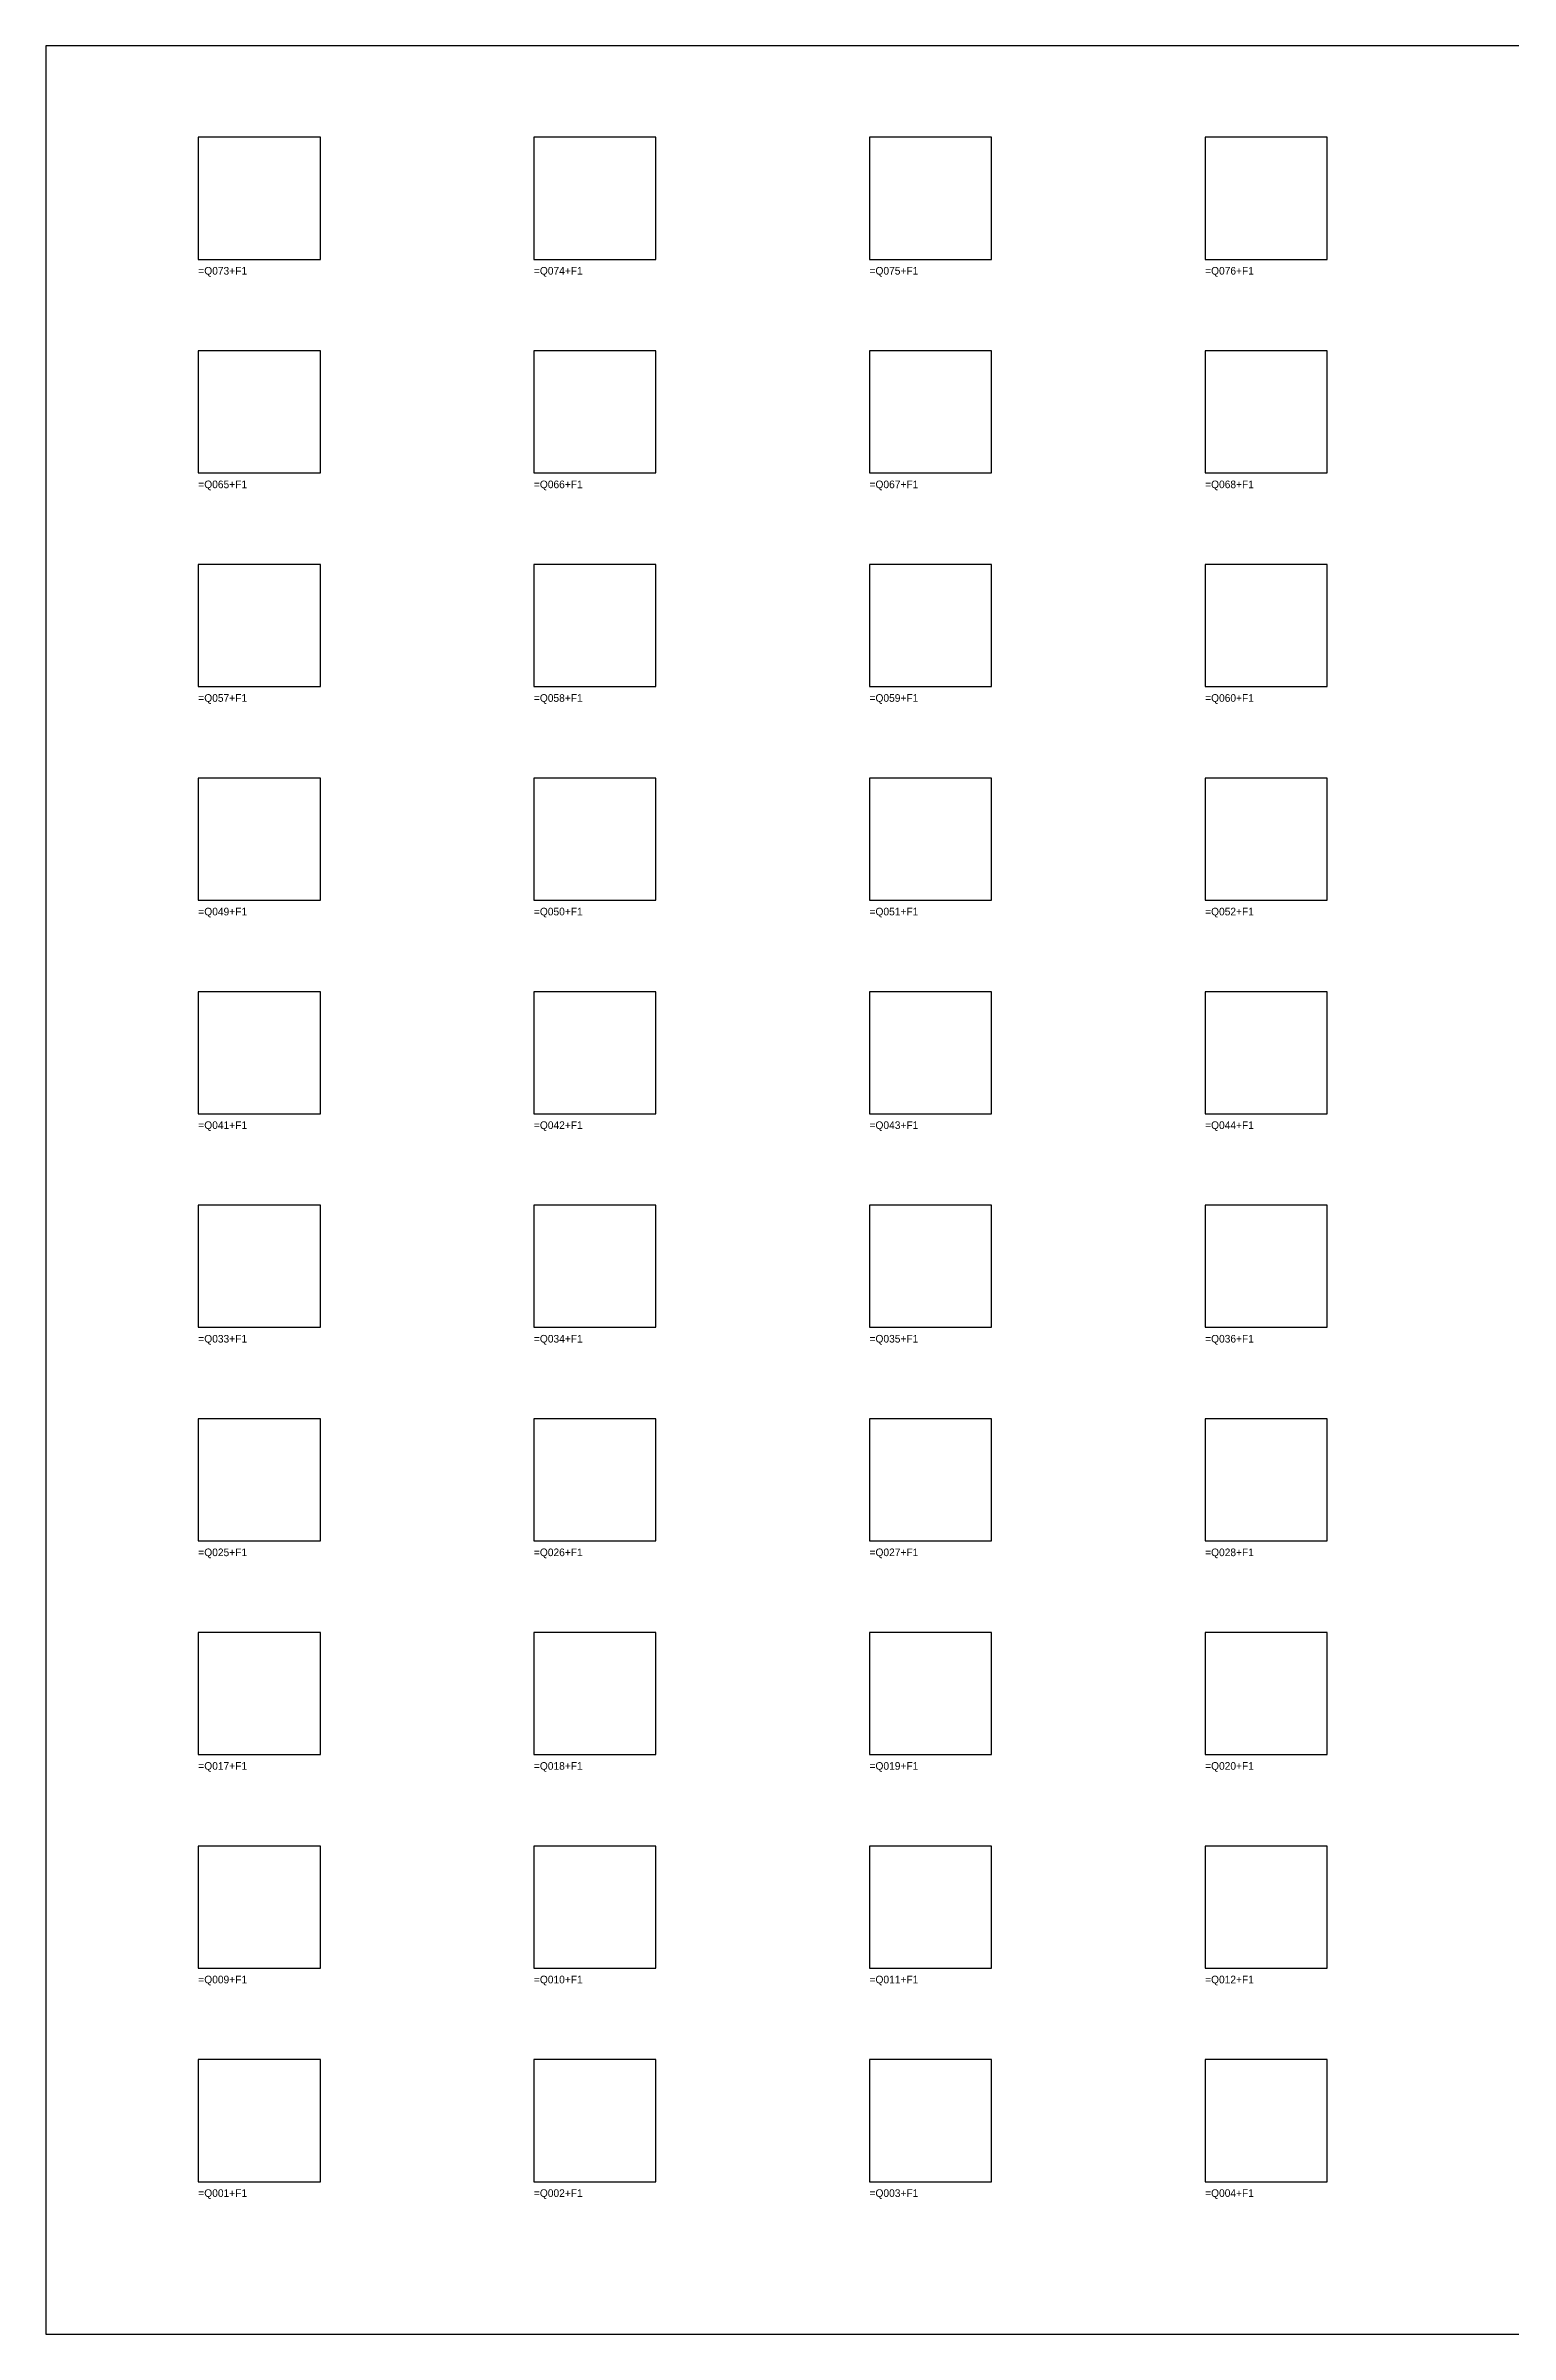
# Model space of a CAD drawing. Header units: millimetres. Extents: x 0 to 2000, y 0 to 1500.
# Drawn here: x 0 to 960, y 0 to 1500 of the extents above; entities that cross this region are included whole.
import ezdxf

# ---------------------------------------------------------------- set-up
doc = ezdxf.new("R2010")
doc.units = ezdxf.units.MM

# ---------------------------------------------------------------- blocks, each defined once
blk = doc.blocks.new('MCB')
at = {"layer": 'DEVICE'}
blk.add_lwpolyline([(0, 0), (80, 0), (80, 80), (0, 80)], close=True, dxfattribs=at)
blk.add_attdef('TAG', (0, -10), '', height=5)

msp = doc.modelspace()

# ---------------------------------------------------------------- linework, layer by layer
at = {"layer": 'PANEL'}
msp.add_lwpolyline([(0, 0), (2000, 0), (2000, 1500), (0, 1500)], close=True, dxfattribs=at)

# ---------------------------------------------------------------- block references
at = {"layer": 'DEVICE'}
ref = msp.add_blockref('MCB', (100, 1360), dxfattribs=at)
ref.add_attrib('TAG', '=Q073+F1', (100, 1350), dxfattribs={"height": 5})
ref = msp.add_blockref('MCB', (320, 1360), dxfattribs=at)
ref.add_attrib('TAG', '=Q074+F1', (320, 1350), dxfattribs={"height": 5})
ref = msp.add_blockref('MCB', (540, 1360), dxfattribs=at)
ref.add_attrib('TAG', '=Q075+F1', (540, 1350), dxfattribs={"height": 5})
ref = msp.add_blockref('MCB', (760, 1360), dxfattribs=at)
ref.add_attrib('TAG', '=Q076+F1', (760, 1350), dxfattribs={"height": 5})
ref = msp.add_blockref('MCB', (100, 1220), dxfattribs=at)
ref.add_attrib('TAG', '=Q065+F1', (100, 1210), dxfattribs={"height": 5})
ref = msp.add_blockref('MCB', (320, 1220), dxfattribs=at)
ref.add_attrib('TAG', '=Q066+F1', (320, 1210), dxfattribs={"height": 5})
ref = msp.add_blockref('MCB', (540, 1220), dxfattribs=at)
ref.add_attrib('TAG', '=Q067+F1', (540, 1210), dxfattribs={"height": 5})
ref = msp.add_blockref('MCB', (760, 1220), dxfattribs=at)
ref.add_attrib('TAG', '=Q068+F1', (760, 1210), dxfattribs={"height": 5})
ref = msp.add_blockref('MCB', (100, 1080), dxfattribs=at)
ref.add_attrib('TAG', '=Q057+F1', (100, 1070), dxfattribs={"height": 5})
ref = msp.add_blockref('MCB', (320, 1080), dxfattribs=at)
ref.add_attrib('TAG', '=Q058+F1', (320, 1070), dxfattribs={"height": 5})
ref = msp.add_blockref('MCB', (540, 1080), dxfattribs=at)
ref.add_attrib('TAG', '=Q059+F1', (540, 1070), dxfattribs={"height": 5})
ref = msp.add_blockref('MCB', (760, 1080), dxfattribs=at)
ref.add_attrib('TAG', '=Q060+F1', (760, 1070), dxfattribs={"height": 5})
ref = msp.add_blockref('MCB', (100, 940), dxfattribs=at)
ref.add_attrib('TAG', '=Q049+F1', (100, 930), dxfattribs={"height": 5})
ref = msp.add_blockref('MCB', (320, 940), dxfattribs=at)
ref.add_attrib('TAG', '=Q050+F1', (320, 930), dxfattribs={"height": 5})
ref = msp.add_blockref('MCB', (540, 940), dxfattribs=at)
ref.add_attrib('TAG', '=Q051+F1', (540, 930), dxfattribs={"height": 5})
ref = msp.add_blockref('MCB', (760, 940), dxfattribs=at)
ref.add_attrib('TAG', '=Q052+F1', (760, 930), dxfattribs={"height": 5})
ref = msp.add_blockref('MCB', (100, 800), dxfattribs=at)
ref.add_attrib('TAG', '=Q041+F1', (100, 790), dxfattribs={"height": 5})
ref = msp.add_blockref('MCB', (320, 800), dxfattribs=at)
ref.add_attrib('TAG', '=Q042+F1', (320, 790), dxfattribs={"height": 5})
ref = msp.add_blockref('MCB', (540, 800), dxfattribs=at)
ref.add_attrib('TAG', '=Q043+F1', (540, 790), dxfattribs={"height": 5})
ref = msp.add_blockref('MCB', (760, 800), dxfattribs=at)
ref.add_attrib('TAG', '=Q044+F1', (760, 790), dxfattribs={"height": 5})
ref = msp.add_blockref('MCB', (100, 660), dxfattribs=at)
ref.add_attrib('TAG', '=Q033+F1', (100, 650), dxfattribs={"height": 5})
ref = msp.add_blockref('MCB', (320, 660), dxfattribs=at)
ref.add_attrib('TAG', '=Q034+F1', (320, 650), dxfattribs={"height": 5})
ref = msp.add_blockref('MCB', (540, 660), dxfattribs=at)
ref.add_attrib('TAG', '=Q035+F1', (540, 650), dxfattribs={"height": 5})
ref = msp.add_blockref('MCB', (760, 660), dxfattribs=at)
ref.add_attrib('TAG', '=Q036+F1', (760, 650), dxfattribs={"height": 5})
ref = msp.add_blockref('MCB', (100, 520), dxfattribs=at)
ref.add_attrib('TAG', '=Q025+F1', (100, 510), dxfattribs={"height": 5})
ref = msp.add_blockref('MCB', (320, 520), dxfattribs=at)
ref.add_attrib('TAG', '=Q026+F1', (320, 510), dxfattribs={"height": 5})
ref = msp.add_blockref('MCB', (540, 520), dxfattribs=at)
ref.add_attrib('TAG', '=Q027+F1', (540, 510), dxfattribs={"height": 5})
ref = msp.add_blockref('MCB', (760, 520), dxfattribs=at)
ref.add_attrib('TAG', '=Q028+F1', (760, 510), dxfattribs={"height": 5})
ref = msp.add_blockref('MCB', (100, 380), dxfattribs=at)
ref.add_attrib('TAG', '=Q017+F1', (100, 370), dxfattribs={"height": 5})
ref = msp.add_blockref('MCB', (320, 380), dxfattribs=at)
ref.add_attrib('TAG', '=Q018+F1', (320, 370), dxfattribs={"height": 5})
ref = msp.add_blockref('MCB', (540, 380), dxfattribs=at)
ref.add_attrib('TAG', '=Q019+F1', (540, 370), dxfattribs={"height": 5})
ref = msp.add_blockref('MCB', (760, 380), dxfattribs=at)
ref.add_attrib('TAG', '=Q020+F1', (760, 370), dxfattribs={"height": 5})
ref = msp.add_blockref('MCB', (100, 240), dxfattribs=at)
ref.add_attrib('TAG', '=Q009+F1', (100, 230), dxfattribs={"height": 5})
ref = msp.add_blockref('MCB', (320, 240), dxfattribs=at)
ref.add_attrib('TAG', '=Q010+F1', (320, 230), dxfattribs={"height": 5})
ref = msp.add_blockref('MCB', (540, 240), dxfattribs=at)
ref.add_attrib('TAG', '=Q011+F1', (540, 230), dxfattribs={"height": 5})
ref = msp.add_blockref('MCB', (760, 240), dxfattribs=at)
ref.add_attrib('TAG', '=Q012+F1', (760, 230), dxfattribs={"height": 5})
ref = msp.add_blockref('MCB', (100, 100), dxfattribs=at)
ref.add_attrib('TAG', '=Q001+F1', (100, 90), dxfattribs={"height": 5})
ref = msp.add_blockref('MCB', (320, 100), dxfattribs=at)
ref.add_attrib('TAG', '=Q002+F1', (320, 90), dxfattribs={"height": 5})
ref = msp.add_blockref('MCB', (540, 100), dxfattribs=at)
ref.add_attrib('TAG', '=Q003+F1', (540, 90), dxfattribs={"height": 5})
ref = msp.add_blockref('MCB', (760, 100), dxfattribs=at)
ref.add_attrib('TAG', '=Q004+F1', (760, 90), dxfattribs={"height": 5})

doc.saveas('drawing.dxf')
